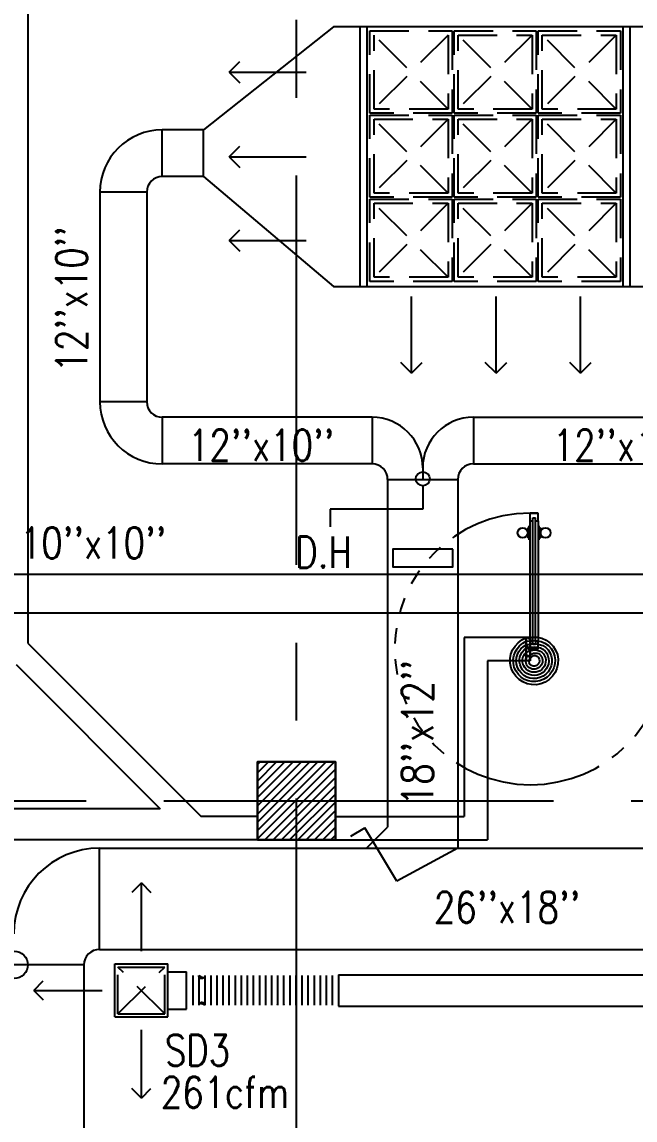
# Model space of a CAD drawing. Extents: x 417866029 to 417866302, y 43498040 to 43498122.
# Drawn here: x 417866056.57 to 417866060.51, y 43498096.26 to 43498103.31 of the extents above; entities that cross this region are included whole.
import ezdxf

# ---------------------------------------------------------------- set-up
doc = ezdxf.new("R2010")
doc.units = 0
doc.header["$MEASUREMENT"] = 0
doc.linetypes.add('CENTERX2', pattern=[4, 2.5, -0.5, 0.5, -0.5])
doc.linetypes.add('HIDDEN', pattern=[0.375, 0.25, -0.125])
doc.layers.get('0').update_dxf_attribs({"linetype": 'CONTINUOUS'})
for name, color, linetype in [('AXES', 11, 'CENTERX2'), ('COL', 7, 'CONTINUOUS'), ('D', 11, 'CONTINUOUS'), ('DOOR', 9, 'CONTINUOUS'), ('DUCT', 6, 'CONTINUOUS'), ('EXDUCT', 10, 'CONTINUOUS'), ('HAT', 11, 'CONTINUOUS'), ('M-AC-FLEX', 7, 'CONTINUOUS'), ('M-EGU.', 2, 'CONTINUOUS'), ('M-TEXT', 2, 'CONTINUOUS'), ('WALL', 9, 'CONTINUOUS')]:
    doc.layers.add(name, color=color, linetype=linetype)
doc.styles.add('AC', font='ROMANS.SHX', dxfattribs={"height": 200})
doc.styles.add('ROMANS', font='ROMANS.shx', dxfattribs={"width": 0.6})

# ---------------------------------------------------------------- blocks, each defined once
blk = doc.blocks.new('D1')
at = {"layer": 'DOOR', "color": 0, "linetype": 'ByBlock'}
for p, q in [((25, 948.6), (75, 948.6)), ((75, 948.6), (25, 948.6)), ((25, 898.6), (25, 948.6)), ((42, 918.6), (58, 918.6)), ((42, 898.6), (42, 918.6)), ((58, 898.6), (58, 918.6)), ((75, 898.6), (75, 948.6)), ((1775, 948.6), (1725, 948.6)), ((1725, 948.6), (1775, 948.6)), ((1725, 898.6), (1725, 948.6)), ((1758, 918.6), (1742, 918.6)), ((1742, 898.6), (1742, 918.6)), ((1758, 898.6), (1758, 918.6)), ((1775, 898.6), (1775, 948.6)), ((17.8, 853.6), (8.8, 853.6)), ((8.8, 853.6), (8.8, 788.8)), ((25, 866.2), (17.8, 866.2)), ((17.8, 776.2), (17.8, 866.2)), ((17.8, 853.6), (17.8, 788.8)), ((25, 898.6), (42, 898.6)), ((58, 898.6), (75, 898.6)), ((75, 866.2), (82.2, 866.2)), ((82.2, 776.2), (82.2, 866.2)), ((82.2, 853.6), (91.2, 853.6)), ((82.2, 853.6), (82.2, 788.8)), ((91.2, 853.6), (91.2, 788.8)), ((1717.8, 853.6), (1708.8, 853.6)), ((1708.8, 853.6), (1708.8, 788.8)), ((1725, 866.2), (1717.8, 866.2)), ((1717.8, 776.2), (1717.8, 866.2)), ((1717.8, 853.6), (1717.8, 788.8)), ((1742, 898.6), (1725, 898.6)), ((1775, 898.6), (1758, 898.6)), ((1775, 866.2), (1782.2, 866.2)), ((1782.2, 776.2), (1782.2, 866.2)), ((1782.2, 853.6), (1791.2, 853.6)), ((1782.2, 853.6), (1782.2, 788.8)), ((1791.2, 853.6), (1791.2, 788.8)), ((17.8, 788.8), (8.8, 788.8)), ((25, 776.2), (17.8, 776.2)), ((75, 776.2), (82.2, 776.2)), ((82.2, 788.8), (91.2, 788.8)), ((1717.8, 788.8), (1708.8, 788.8)), ((1725, 776.2), (1717.8, 776.2)), ((1775, 776.2), (1782.2, 776.2)), ((1782.2, 788.8), (1791.2, 788.8)), ((0, 0), (0, 150)), ((0, 150), (25, 150)), ((25, 150), (25, 0)), ((1800, 150), (1775, 150)), ((1775, 150), (1775, 0)), ((1800, 0), (1800, 150)), ((42, 125), (25, 125)), ((25, 125), (25, 75)), ((75, 75), (25, 75)), ((42, 105), (42, 125)), ((58, 105), (42, 105)), ((75, 125), (58, 125)), ((58, 125), (58, 105)), ((75, 75), (75, 125)), ((1725, 125), (1742, 125)), ((1725, 75), (1725, 125)), ((1725, 75), (1775, 75)), ((1742, 125), (1742, 105)), ((1742, 105), (1758, 105)), ((1758, 125), (1775, 125)), ((1758, 105), (1758, 125)), ((1775, 125), (1775, 75)), ((25, 0), (0, 0)), ((1775, 0), (1800, 0))]:
    blk.add_line(p, q, dxfattribs=at)
at = {"layer": 'DOOR', "linetype": 'ByBlock'}
for p, q in [((25, 125), (25, 898.6)), ((42, 125), (42, 898.6)), ((58, 125), (58, 898.6)), ((75, 898.6), (75, 125)), ((1725, 898.6), (1725, 125)), ((1742, 125), (1742, 898.6)), ((1758, 125), (1758, 898.6)), ((1775, 125), (1775, 898.6))]:
    blk.add_line(p, q, dxfattribs=at)
at = {"layer": 'DOOR', "color": 9, "linetype": 'ByBlock'}
for p, q in [((25, 56.9), (0, 113.7)), ((1775, 56.9), (1800, 113.7)), ((25, 20.1), (0, 40.1)), ((1775, 20.1), (1800, 40.1))]:
    blk.add_line(p, q, dxfattribs=at)
at = {"layer": 'DOOR', "color": 0, "linetype": 'ByBlock'}
for centre in [(-23.5, 821.2), (123.5, 821.2), (1676.5, 821.2), (1823.5, 821.2)]:
    blk.add_circle(centre, 32.4, dxfattribs=at)
at = {"layer": 'DOOR', "linetype": 'HIDDEN', "ltscale": 0.5}
for centre, start, end in [((27.5, 76.1), 359.92935, 90.16435), ((1772.5, 76.1), 89.83565, 180.07065)]:
    blk.add_arc(centre, 872.5, start, end, dxfattribs=at)
at = {"layer": 'DOOR', "color": 9, "linetype": 'ByBlock'}
for centre, radius, start, end in [((50, 0), 154.4, 103.71423, 108.89471), ((1750, 0), 154.4, 71.10529, 76.28577), ((50, 0), 134.4, 100.71998, 111.84015), ((50, 0), 114.4, 102.62257, 115.91616), ((50, 0), 94.4, 105.35656, 121.98181), ((1750, 0), 134.4, 68.15985, 79.28002), ((1750, 0), 114.4, 64.08384, 77.37743), ((1750, 0), 94.4, 58.01819, 74.64344), ((50, 0), 74.4, 109.63413, 132.22357), ((50, 0), 54.4, 117.35758, 156.79262), ((50, 0), 34.4, 136.61069, 180), ((1750, 0), 74.4, 47.77643, 70.36587), ((1750, 0), 54.4, 23.20738, 62.64242), ((1750, 0), 34.4, 0, 43.38931)]:
    blk.add_arc(centre, radius, start, end, dxfattribs=at)
blk = doc.blocks.new('*X79')
at = {"color": 0}
for p, q in [((42139.2, 169895.7), (42633.2, 170389.7)), ((42139.2, 169948.8), (42580.2, 170389.7)), ((42139.2, 170001.8), (42527.2, 170389.7)), ((42139.2, 170054.8), (42474.1, 170389.7)), ((42139.2, 170107.9), (42421.1, 170389.7)), ((42139.2, 170160.9), (42368.1, 170389.7)), ((42139.2, 170213.9), (42315, 170389.7)), ((42139.2, 170267), (42262, 170389.7)), ((42139.2, 170320), (42209, 170389.7)), ((42139.2, 170373), (42155.9, 170389.7)), ((42186.2, 169889.7), (42639.2, 170342.7)), ((42239.3, 169889.7), (42639.2, 170289.7)), ((42292.3, 169889.7), (42639.2, 170236.6)), ((42345.3, 169889.7), (42639.2, 170183.6)), ((42398.4, 169889.7), (42639.2, 170130.6)), ((42451.4, 169889.7), (42639.2, 170077.5)), ((42504.4, 169889.7), (42639.2, 170024.5)), ((42557.5, 169889.7), (42639.2, 169971.5)), ((42610.5, 169889.7), (42639.2, 169918.4))]:
    blk.add_line(p, q, dxfattribs=at)
blk = doc.blocks.new('COL50')
at = {"layer": 'COL'}
blk.add_lwpolyline([(-250, 250), (-250, -250), (250, -250), (250, 250)], close=True, dxfattribs=at)

msp = doc.modelspace()

# ---------------------------------------------------------------- hatches: boundary and pattern name
at = {"layer": 'DUCT'}
h = msp.add_hatch(dxfattribs=at)
h.set_pattern_fill('ANSI37', color=11, scale=0.15, angle=360, style=0)
h.set_pattern_definition([(45, (417866031.645651, 43497974.166682), (-0.0132582521, 0.0132582521), []), (135, (417866031.645651, 43497974.166682), (-0.0132582521, -0.0132582521), [])])
h.paths.add_polyline_path([(417866059.338, 43498099.9232), (417866058.9512, 43498099.9232), (417866058.9512, 43498099.8086), (417866059.338, 43498099.8086)])

# ---------------------------------------------------------------- linework, layer by layer
at = {"layer": 'AXES'}
for p, q in [((417866058.3337, 43498039.8221), (417866058.3337, 43498118.2996)), ((417866029.4822, 43498098.3064), (417866098.5737, 43498098.3064))]:
    msp.add_line(p, q, dxfattribs=at)
at = {"layer": 'D', "linetype": 'HIDDEN'}
for p, q in [((417866059.3062, 43498102.7496), (417866058.8312, 43498103.2247)), ((417866059.3062, 43498103.2247), (417866058.8312, 43498102.7496)), ((417866058.8312, 43498102.7496), (417866058.8312, 43498103.2247)), ((417866059.3062, 43498103.2247), (417866059.3062, 43498102.7496)), ((417866059.3712, 43498103.2247), (417866059.8462, 43498103.2247)), ((417866059.3712, 43498102.7496), (417866059.3712, 43498103.2247)), ((417866059.8462, 43498103.2247), (417866059.3712, 43498102.7496)), ((417866059.8462, 43498102.7496), (417866059.3712, 43498103.2247)), ((417866059.8462, 43498103.2247), (417866059.8462, 43498102.7496)), ((417866059.8848, 43498103.2511), (417866060.4126, 43498103.2511)), ((417866059.8848, 43498102.7232), (417866059.8848, 43498103.2511)), ((417866059.9112, 43498103.2247), (417866060.3862, 43498103.2247)), ((417866060.3862, 43498102.7496), (417866059.9112, 43498103.2247)), ((417866060.3862, 43498103.2247), (417866059.9112, 43498102.7496)), ((417866059.9112, 43498102.7496), (417866059.9112, 43498103.2247)), ((417866060.3862, 43498103.2247), (417866060.3862, 43498102.7496)), ((417866060.4126, 43498103.2511), (417866060.4126, 43498102.7232)), ((417866059.3062, 43498102.7496), (417866058.8312, 43498102.7496)), ((417866059.8462, 43498102.7496), (417866059.3712, 43498102.7496)), ((417866060.4126, 43498102.7232), (417866059.8848, 43498102.7232)), ((417866060.3862, 43498102.7496), (417866059.9112, 43498102.7496)), ((417866058.8312, 43498102.6847), (417866059.3062, 43498102.6847)), ((417866059.3062, 43498102.6847), (417866058.8312, 43498102.2096)), ((417866059.3062, 43498102.2096), (417866058.8312, 43498102.6847)), ((417866058.8312, 43498102.2096), (417866058.8312, 43498102.6847)), ((417866059.3062, 43498102.6847), (417866059.3062, 43498102.2096)), ((417866059.3712, 43498102.6847), (417866059.8462, 43498102.6847)), ((417866059.8462, 43498102.6847), (417866059.3712, 43498102.2096)), ((417866059.8462, 43498102.2096), (417866059.3712, 43498102.6847)), ((417866059.3712, 43498102.2096), (417866059.3712, 43498102.6847)), ((417866059.8462, 43498102.6847), (417866059.8462, 43498102.2096)), ((417866060.3862, 43498102.2096), (417866059.9112, 43498102.6847)), ((417866060.3862, 43498102.6847), (417866059.9112, 43498102.2096)), ((417866059.9112, 43498102.6847), (417866060.3862, 43498102.6847)), ((417866059.9112, 43498102.2096), (417866059.9112, 43498102.6847)), ((417866060.3862, 43498102.6847), (417866060.3862, 43498102.2096)), ((417866059.3062, 43498102.2096), (417866058.8312, 43498102.2096)), ((417866059.8462, 43498102.2096), (417866059.3712, 43498102.2096)), ((417866060.3862, 43498102.2096), (417866059.9112, 43498102.2096)), ((417866059.3062, 43498102.1447), (417866058.8312, 43498101.6696)), ((417866059.3062, 43498101.6696), (417866058.8312, 43498102.1447)), ((417866058.8312, 43498102.1447), (417866059.3062, 43498102.1447)), ((417866058.8312, 43498101.6696), (417866058.8312, 43498102.1447)), ((417866059.3062, 43498102.1447), (417866059.3062, 43498101.6696)), ((417866059.3712, 43498101.6696), (417866059.3712, 43498102.1447)), ((417866059.8462, 43498101.6696), (417866059.3712, 43498102.1447)), ((417866059.8462, 43498102.1447), (417866059.3712, 43498101.6696)), ((417866059.3712, 43498102.1447), (417866059.8462, 43498102.1447)), ((417866059.8462, 43498102.1447), (417866059.8462, 43498101.6696)), ((417866060.3862, 43498101.6696), (417866059.9112, 43498102.1447)), ((417866060.3862, 43498102.1447), (417866059.9112, 43498101.6696)), ((417866059.9112, 43498102.1447), (417866060.3862, 43498102.1447)), ((417866059.9112, 43498101.6696), (417866059.9112, 43498102.1447)), ((417866060.3862, 43498102.1447), (417866060.3862, 43498101.6696)), ((417866059.3062, 43498101.6696), (417866058.8312, 43498101.6696)), ((417866059.8462, 43498101.6696), (417866059.3712, 43498101.6696)), ((417866060.3862, 43498101.6696), (417866059.9112, 43498101.6696))]:
    msp.add_line(p, q, dxfattribs=at)
for points in [[(417866058.8048, 43498103.2511), (417866059.3326, 43498103.2511), (417866059.3326, 43498102.7232), (417866058.8048, 43498102.7232)], [(417866059.3448, 43498103.2511), (417866059.8726, 43498103.2511), (417866059.8726, 43498102.7232), (417866059.3448, 43498102.7232)], [(417866058.8048, 43498102.7111), (417866059.3326, 43498102.7111), (417866059.3326, 43498102.1832), (417866058.8048, 43498102.1832)], [(417866059.3448, 43498102.7111), (417866059.8726, 43498102.7111), (417866059.8726, 43498102.1832), (417866059.3448, 43498102.1832)], [(417866059.8848, 43498102.7111), (417866060.4126, 43498102.7111), (417866060.4126, 43498102.1832), (417866059.8848, 43498102.1832)], [(417866058.8048, 43498102.1711), (417866059.3326, 43498102.1711), (417866059.3326, 43498101.6432), (417866058.8048, 43498101.6432)], [(417866059.3448, 43498102.1711), (417866059.8726, 43498102.1711), (417866059.8726, 43498101.6432), (417866059.3448, 43498101.6432)], [(417866059.8848, 43498102.1711), (417866060.4126, 43498102.1711), (417866060.4126, 43498101.6432), (417866059.8848, 43498101.6432)]]:
    msp.add_lwpolyline(points, close=True, dxfattribs=at)
at = {"layer": 'DOOR', "color": 0, "linetype": 'ByBlock'}
for p, q in [((417866059.8337, 43498099.3565), (417866059.8087, 43498099.3565)), ((417866059.8337, 43498099.2065), (417866059.8337, 43498099.3565))]:
    msp.add_line(p, q, dxfattribs=at)
at = {"layer": 'DOOR', "color": 9, "linetype": 'ByBlock'}
msp.add_arc((417866059.8587, 43498099.3565), 0.0344, 180, 223.38931, dxfattribs=at)
at = {"layer": 'DUCT'}
for p, q in [((417866058.5716, 43498103.2777), (417866057.7358, 43498102.6162)), ((417866057.4718, 43498102.3162), (417866057.4718, 43498102.6162)), ((417866057.7358, 43498102.6162), (417866057.4718, 43498102.6162)), ((417866057.7358, 43498102.3162), (417866057.7358, 43498102.6162)), ((417866057.7358, 43498102.3162), (417866057.4718, 43498102.3162)), ((417866057.3718, 43498102.2162), (417866057.0718, 43498102.2162)), ((417866057.0718, 43498102.2162), (417866057.0718, 43498100.8702)), ((417866057.3718, 43498102.2162), (417866057.3718, 43498100.8702)), ((417866057.3718, 43498100.8702), (417866057.0718, 43498100.8702)), ((417866057.4718, 43498100.7702), (417866057.4718, 43498100.4702)), ((417866058.8186, 43498100.7702), (417866057.4718, 43498100.7702)), ((417866058.8186, 43498100.7702), (417866058.8186, 43498100.4702)), ((417866059.4686, 43498100.7702), (417866059.4686, 43498100.4702)), ((417866059.4686, 43498100.7702), (417866061.6458, 43498100.7702)), ((417866058.8186, 43498100.4702), (417866057.4718, 43498100.4702)), ((417866059.4686, 43498100.4702), (417866061.6458, 43498100.4702)), ((417866059.1436, 43498100.4452), (417866059.1436, 43498100.3702)), ((417866058.9186, 43498100.3702), (417866059.3686, 43498100.3702)), ((417866058.9186, 43498100.3702), (417866058.9186, 43498098.1385)), ((417866059.3686, 43498100.3702), (417866059.3686, 43498098.0025))]:
    msp.add_line(p, q, dxfattribs=at)
at = {"layer": 'DUCT', "linetype": 'Continuous'}
for p, q in [((417866060.6446, 43498103.2777), (417866058.5716, 43498103.2777)), ((417866058.7413, 43498101.6092), (417866058.7413, 43498103.2777)), ((417866058.7865, 43498101.6092), (417866058.7865, 43498103.2777)), ((417866060.4297, 43498101.6092), (417866060.4297, 43498103.2777)), ((417866060.4749, 43498101.6092), (417866060.4749, 43498103.2777)), ((417866058.5716, 43498101.6092), (417866060.6446, 43498101.6092))]:
    msp.add_line(p, q, dxfattribs=at)
at = {"layer": 'DUCT', "color": 2, "linetype": 'ByBlock'}
for p, q in [((417866059.1438, 43498100.3298), (417866059.1438, 43498100.1798)), ((417866059.1438, 43498100.1798), (417866058.5504, 43498100.1798)), ((417866058.5504, 43498100.1798), (417866058.5504, 43498100.0672))]:
    msp.add_line(p, q, dxfattribs=at)
at = {"layer": 'DUCT', "linetype": 'ByBlock'}
for p, q in [((417866058.6813, 43498098.0808), (417866058.7715, 43498098.1328)), ((417866058.9776, 43498097.7915), (417866058.7715, 43498098.1328)), ((417866058.7826, 43498098.0025), (417866058.9186, 43498098.1385)), ((417866057.0692, 43498098.0025), (417866061.6976, 43498098.0025)), ((417866057.0692, 43498097.3525), (417866057.0692, 43498098.0025)), ((417866059.3686, 43498098.0025), (417866058.9776, 43498097.7915)), ((417866057.0692, 43498097.3525), (417866061.6976, 43498097.3525)), ((417866056.9692, 43498097.2525), (417866056.1692, 43498097.2525)), ((417866056.9692, 43498097.2525), (417866056.9692, 43498092.1064)), ((417866058.602, 43498097.189), (417866058.602, 43498096.989)), ((417866058.602, 43498097.189), (417866064.2049, 43498097.189)), ((417866058.602, 43498096.989), (417866064.2049, 43498096.989))]:
    msp.add_line(p, q, dxfattribs=at)
at = {"layer": 'DUCT', "color": 2}
msp.add_lwpolyline([(417866059.338, 43498099.9232), (417866058.9512, 43498099.9232), (417866058.9512, 43498099.8086), (417866059.338, 43498099.8086)], close=True, dxfattribs=at)
at = {"layer": 'DUCT', "linetype": 'ByBlock'}
msp.add_circle((417866059.1438, 43498100.3748), 0.045, dxfattribs=at)
at = {"layer": 'DUCT', "color": 2, "linetype": 'ByBlock'}
msp.add_circle((417866056.5214, 43498097.2536), 0.088, dxfattribs=at)
at = {"layer": 'DUCT'}
for centre, radius, start, end in [((417866057.4718, 43498102.2162), 0.4, 90, 180), ((417866057.4718, 43498102.2162), 0.1, 90, 180), ((417866057.4718, 43498100.8702), 0.4, 180, 270), ((417866057.4718, 43498100.8702), 0.1, 180, 270), ((417866058.8186, 43498100.4452), 0.325, 0, 90), ((417866059.4686, 43498100.4452), 0.325, 90, 180), ((417866058.8186, 43498100.3702), 0.1, 0, 90), ((417866059.4686, 43498100.3702), 0.1, 90, 180)]:
    msp.add_arc(centre, radius, start, end, dxfattribs=at)
at = {"layer": 'DUCT', "linetype": 'ByBlock'}
for centre, radius in [((417866057.0692, 43498097.4525), 0.55), ((417866057.0692, 43498097.2525), 0.1)]:
    msp.add_arc(centre, radius, 90, 180, dxfattribs=at)
at = {"layer": 'EXDUCT', "linetype": 'ByBlock'}
for p, q in [((417866050.515, 43498099.7633), (417866061.2695, 43498099.7633)), ((417866050.515, 43498099.5133), (417866061.2695, 43498099.5133))]:
    msp.add_line(p, q, dxfattribs=at)
at = {"layer": 'M-AC-FLEX', "color": 11}
for p, q in [((417866057.6673, 43498097.1845), (417866057.6673, 43498096.9935)), ((417866057.7056, 43498097.1845), (417866057.7056, 43498096.9935)), ((417866057.7056, 43498097.1845), (417866057.7056, 43498096.9935)), ((417866057.7446, 43498097.1845), (417866057.7446, 43498096.9935)), ((417866057.7446, 43498097.1845), (417866057.7446, 43498096.9935)), ((417866057.783, 43498097.1845), (417866057.783, 43498096.9935)), ((417866057.822, 43498097.1845), (417866057.822, 43498096.9935)), ((417866057.861, 43498097.1845), (417866057.861, 43498096.9935)), ((417866057.9, 43498097.1845), (417866057.9, 43498096.9935)), ((417866057.939, 43498097.1845), (417866057.939, 43498096.9935)), ((417866057.978, 43498097.1845), (417866057.978, 43498096.9935)), ((417866058.017, 43498097.1845), (417866058.017, 43498096.9935)), ((417866058.056, 43498097.1845), (417866058.056, 43498096.9935)), ((417866058.095, 43498097.1845), (417866058.095, 43498096.9935)), ((417866058.134, 43498097.1845), (417866058.134, 43498096.9935)), ((417866058.173, 43498097.1845), (417866058.173, 43498096.9935)), ((417866058.212, 43498097.1845), (417866058.212, 43498096.9935)), ((417866058.251, 43498097.1845), (417866058.251, 43498096.9935)), ((417866058.29, 43498097.1845), (417866058.29, 43498096.9935)), ((417866058.329, 43498097.1845), (417866058.329, 43498096.9935)), ((417866058.368, 43498097.1845), (417866058.368, 43498096.9935)), ((417866058.407, 43498097.1845), (417866058.407, 43498096.9935)), ((417866058.446, 43498097.1845), (417866058.446, 43498096.9935)), ((417866058.485, 43498097.1845), (417866058.485, 43498096.9935)), ((417866058.524, 43498097.1845), (417866058.524, 43498096.9935)), ((417866058.563, 43498097.1845), (417866058.563, 43498096.9935))]:
    msp.add_line(p, q, dxfattribs=at)
at = {"layer": 'M-AC-FLEX'}
for points in [[(417866057.6283, 43498097.1845, 1), (417866057.6673, 43498097.1845, -1.018005), (417866057.7056, 43498097.1845)], [(417866057.9, 43498097.1845, -1), (417866057.861, 43498097.1845, 1), (417866057.822, 43498097.1845, -1), (417866057.783, 43498097.1845, 1.018005), (417866057.7446, 43498097.1845)], [(417866057.861, 43498097.1845, 1), (417866057.9, 43498097.1845, -1), (417866057.939, 43498097.1845)], [(417866057.978, 43498097.1845, -1), (417866057.939, 43498097.1845, 1), (417866057.9, 43498097.1845)], [(417866057.939, 43498097.1845, 1), (417866057.978, 43498097.1845, -1), (417866058.017, 43498097.1845)], [(417866058.056, 43498097.1845, -1), (417866058.017, 43498097.1845, 1), (417866057.978, 43498097.1845)], [(417866058.017, 43498097.1845, 1), (417866058.056, 43498097.1845, -1), (417866058.095, 43498097.1845, 0.000618), (417866058.095, 43498097.1844, 0.000618)], [(417866058.134, 43498097.1845, -1), (417866058.095, 43498097.1845, 1), (417866058.056, 43498097.1845, -0.000618), (417866058.056, 43498097.1844, -0.000618)], [(417866058.095, 43498097.1845, 1), (417866058.134, 43498097.1845, -1), (417866058.173, 43498097.1845)], [(417866058.212, 43498097.1845, -1), (417866058.173, 43498097.1845, 1), (417866058.134, 43498097.1845)], [(417866058.173, 43498097.1845, 1), (417866058.212, 43498097.1845, -1), (417866058.251, 43498097.1845)], [(417866058.2507, 43498097.1811, 1.091277), (417866058.212, 43498097.1845)], [(417866058.2123, 43498097.1811, -1.091277), (417866058.251, 43498097.1845)], [(417866058.29, 43498097.1845, -1), (417866058.251, 43498097.1845, 1), (417866058.212, 43498097.1845)], [(417866058.251, 43498097.1845, 1), (417866058.29, 43498097.1845, -1), (417866058.329, 43498097.1845)], [(417866058.368, 43498097.1845, -1), (417866058.329, 43498097.1845, 1), (417866058.29, 43498097.1845)], [(417866058.329, 43498097.1845, 1), (417866058.368, 43498097.1845, -1), (417866058.407, 43498097.1845, 0.000618), (417866058.407, 43498097.1844, 0.000618)], [(417866058.446, 43498097.1845, -1), (417866058.407, 43498097.1845, 1), (417866058.368, 43498097.1845, -0.000618), (417866058.368, 43498097.1844, -0.000618)], [(417866058.407, 43498097.1845, 1), (417866058.446, 43498097.1845, -1), (417866058.485, 43498097.1845, 0.000618), (417866058.485, 43498097.1844, 0.000618)], [(417866058.407, 43498097.1845, 1), (417866058.446, 43498097.1845)], [(417866058.446, 43498097.1845, -1), (417866058.407, 43498097.1845)], [(417866058.524, 43498097.1845, -1), (417866058.485, 43498097.1845, 1), (417866058.446, 43498097.1845, -0.000618), (417866058.446, 43498097.1844, -0.000618)], [(417866058.485, 43498097.1845, 1), (417866058.524, 43498097.1845, -1), (417866058.563, 43498097.1845)], [(417866058.602, 43498097.1845, -1), (417866058.563, 43498097.1845, 1), (417866058.524, 43498097.1845)], [(417866058.563, 43498097.1845, 1), (417866058.602, 43498097.1845)], [(417866057.6283, 43498096.9935, -1), (417866057.6673, 43498096.9935, 1.018005), (417866057.7056, 43498096.9935)], [(417866057.9, 43498096.9935, 1), (417866057.861, 43498096.9935, -1), (417866057.822, 43498096.9935, 1), (417866057.783, 43498096.9935, -1.018005), (417866057.7446, 43498096.9935)], [(417866057.861, 43498096.9935, -1), (417866057.9, 43498096.9935, 1), (417866057.939, 43498096.9935)], [(417866057.978, 43498096.9935, 1), (417866057.939, 43498096.9935, -1), (417866057.9, 43498096.9935)], [(417866057.939, 43498096.9935, -1), (417866057.978, 43498096.9935, 1), (417866058.017, 43498096.9935)], [(417866058.056, 43498096.9935, 1), (417866058.017, 43498096.9935, -1), (417866057.978, 43498096.9935)], [(417866058.017, 43498096.9935, -1), (417866058.056, 43498096.9935, 1), (417866058.095, 43498096.9935)], [(417866058.134, 43498096.9935, 1), (417866058.095, 43498096.9935, -1), (417866058.056, 43498096.9935)], [(417866058.095, 43498096.9935, -1), (417866058.134, 43498096.9935, 1), (417866058.173, 43498096.9935)], [(417866058.212, 43498096.9935, 1), (417866058.173, 43498096.9935, -1), (417866058.134, 43498096.9935)], [(417866058.173, 43498096.9935, -1), (417866058.212, 43498096.9935, 1), (417866058.251, 43498096.9935)], [(417866058.29, 43498096.9935, 1), (417866058.251, 43498096.9935, -1), (417866058.212, 43498096.9935)], [(417866058.251, 43498096.9935, -1), (417866058.29, 43498096.9935, 1), (417866058.329, 43498096.9935)], [(417866058.368, 43498096.9935, 1), (417866058.329, 43498096.9935, -1), (417866058.29, 43498096.9935)], [(417866058.329, 43498096.9935, -1), (417866058.368, 43498096.9935, 1), (417866058.407, 43498096.9935)], [(417866058.446, 43498096.9935, 1), (417866058.407, 43498096.9935, -1), (417866058.368, 43498096.9935)], [(417866058.407, 43498096.9935, -1), (417866058.446, 43498096.9935)], [(417866058.407, 43498096.9935, -1), (417866058.446, 43498096.9935, 1), (417866058.485, 43498096.9935)], [(417866058.446, 43498096.9935, 1), (417866058.407, 43498096.9935)], [(417866058.524, 43498096.9935, 1), (417866058.485, 43498096.9935, -1), (417866058.446, 43498096.9935)], [(417866058.485, 43498096.9935, -1), (417866058.524, 43498096.9935, 1), (417866058.563, 43498096.9935)], [(417866058.602, 43498096.9935, 1), (417866058.563, 43498096.9935, -1), (417866058.524, 43498096.9935)], [(417866058.563, 43498096.9935, -1), (417866058.602, 43498096.9935)], [(417866058.2104, 43498097.0011, -0.100539), (417866058.212, 43498096.9935, 1), (417866058.251, 43498096.9935)], [(417866058.2525, 43498097.0011, 0.100539), (417866058.251, 43498096.9935, -1), (417866058.212, 43498096.9935)]]:
    msp.add_lwpolyline(points, format="xyb", dxfattribs=at)
for centre, start, end in [((417866057.7251, 43498097.1845), 180, 331.56864), ((417866057.7251, 43498097.1845), 208.43136, 0), ((417866057.7251, 43498096.9935), 28.43137, 180.01777), ((417866057.7251, 43498096.9935), 28.43137, 180.01777), ((417866057.7251, 43498096.9935), 359.98223, 151.56863), ((417866057.7251, 43498096.9935), 359.98223, 151.56863)]:
    msp.add_arc(centre, 0.0195, start, end, dxfattribs=at)
at = {"layer": 'M-EGU.'}
for p, q in [((417866057.9009, 43498102.9869), (417866057.9696, 43498103.0556)), ((417866057.9009, 43498102.9869), (417866057.9696, 43498102.9181)), ((417866057.9009, 43498102.9869), (417866058.3945, 43498102.9869)), ((417866057.9009, 43498102.4428), (417866057.9696, 43498102.5116)), ((417866057.9009, 43498102.4428), (417866057.9696, 43498102.3741)), ((417866057.9009, 43498102.4428), (417866058.3945, 43498102.4428)), ((417866057.7358, 43498102.3162), (417866058.5716, 43498101.6092)), ((417866057.9009, 43498101.9055), (417866057.9696, 43498101.9742)), ((417866057.9009, 43498101.9055), (417866057.9696, 43498101.8367)), ((417866057.9009, 43498101.9055), (417866058.3945, 43498101.9055)), ((417866059.0721, 43498101.0529), (417866059.0721, 43498101.5465)), ((417866059.6142, 43498101.0529), (417866059.6142, 43498101.5465)), ((417866060.1562, 43498101.0529), (417866060.1562, 43498101.5465)), ((417866059.0721, 43498101.0529), (417866059.0034, 43498101.1216)), ((417866059.0721, 43498101.0529), (417866059.1409, 43498101.1216)), ((417866059.6142, 43498101.0529), (417866059.5454, 43498101.1216)), ((417866059.6142, 43498101.0529), (417866059.6829, 43498101.1216)), ((417866060.1562, 43498101.0529), (417866060.0875, 43498101.1216)), ((417866060.1562, 43498101.0529), (417866060.225, 43498101.1216)), ((417866057.3379, 43498097.7802), (417866057.2768, 43498097.7191)), ((417866057.3379, 43498097.3414), (417866057.3379, 43498097.7802)), ((417866057.3379, 43498097.7802), (417866057.399, 43498097.7191)), ((417866057.1675, 43498097.2594), (417866057.5083, 43498097.2594)), ((417866057.1675, 43498096.9186), (417866057.1675, 43498097.2594)), ((417866057.5083, 43498096.9186), (417866057.5083, 43498097.2594)), ((417866056.6467, 43498097.089), (417866056.7078, 43498097.1501)), ((417866057.5083, 43498097.209), (417866057.6283, 43498097.209)), ((417866057.6283, 43498096.969), (417866057.6283, 43498097.209)), ((417866056.6467, 43498097.089), (417866057.0855, 43498097.089)), ((417866056.6467, 43498097.089), (417866056.7078, 43498097.0279)), ((417866057.5083, 43498096.969), (417866057.6283, 43498096.969)), ((417866057.1675, 43498096.9186), (417866057.5083, 43498096.9186)), ((417866057.3379, 43498096.3978), (417866057.3379, 43498096.8366)), ((417866057.3379, 43498096.3978), (417866057.2768, 43498096.4589)), ((417866057.3379, 43498096.3978), (417866057.399, 43498096.4589))]:
    msp.add_line(p, q, dxfattribs=at)
at = {"layer": 'M-EGU.', "linetype": 'HIDDEN'}
for p, q in [((417866057.1875, 43498096.9386), (417866057.4883, 43498097.2394)), ((417866057.4883, 43498096.9386), (417866057.1875, 43498097.2394)), ((417866057.1875, 43498097.2394), (417866057.4883, 43498097.2394)), ((417866057.1875, 43498096.9386), (417866057.1875, 43498097.2394)), ((417866057.4883, 43498096.9386), (417866057.4883, 43498097.2394)), ((417866057.1875, 43498096.9386), (417866057.4883, 43498096.9386))]:
    msp.add_line(p, q, dxfattribs=at)
at = {"layer": 'WALL'}
for p, q in [((417866056.6087, 43498104.2943), (417866056.6087, 43498099.3185)), ((417866059.8087, 43498099.3564), (417866059.4087, 43498099.3564)), ((417866059.4087, 43498099.3564), (417866059.4087, 43498098.5564)), ((417866059.4087, 43498099.3564), (417866059.4087, 43498098.2064)), ((417866059.8087, 43498099.3565), (417866059.8087, 43498099.2065)), ((417866056.6087, 43498099.3185), (417866057.7208, 43498098.2064)), ((417866059.5587, 43498099.2064), (417866059.5587, 43498098.4064)), ((417866059.8087, 43498099.2064), (417866059.5587, 43498099.2064)), ((417866056.5337, 43498099.1814), (417866057.4587, 43498098.2564)), ((417866059.5587, 43498098.4064), (417866059.5587, 43498098.0564)), ((417866057.4587, 43498098.2564), (417866055.6087, 43498098.2564)), ((417866058.0837, 43498098.2064), (417866057.7208, 43498098.2064)), ((417866058.5837, 43498098.2064), (417866059.4087, 43498098.2064)), ((417866058.0837, 43498098.0564), (417866056.1812, 43498098.0564)), ((417866058.5837, 43498098.0564), (417866059.5587, 43498098.0564))]:
    msp.add_line(p, q, dxfattribs=at)
at = {"layer": 'WALL', "linetype": 'ByBlock', "ltscale": 0.3}
msp.add_lwpolyline([(417866058.5837, 43498098.0564), (417866058.0837, 43498098.0564), (417866058.0837, 43498098.5564), (417866058.5837, 43498098.5564)], close=True, dxfattribs=at)

# ---------------------------------------------------------------- block references
at = {"layer": 'COL', "xscale": 0.0009999871253967285, "yscale": 0.001000002026557922, "zscale": 0.001}
msp.add_blockref('COL50', (417866058.3337, 43498098.3064), dxfattribs=at)
at = {"layer": 'DOOR', "color": 0, "linetype": 'ByBlock', "ltscale": 0.3, "xscale": 0.0009999871253967285, "yscale": 0.001000002026557922, "zscale": 0.001}
msp.add_blockref('D1', (417866059.8087, 43498099.2065), dxfattribs=at)
at = {"layer": 'HAT', "xscale": 0.0009999871253967285, "yscale": 0.001000002026557922, "zscale": 0.001}
msp.add_blockref('*X79', (417866015.9445, 43497928.1667), dxfattribs=at)

# ---------------------------------------------------------------- texts
at = {"layer": 'M-TEXT', "style": 'ROMANS', "width": 0.8}
for s, p in [("12''x10''", (417866056.9905, 43498101.0586)), ("18''x12''", (417866059.2101, 43498098.2734))]:
    msp.add_text(s, height=0.2, rotation=90, dxfattribs=at).set_placement(p)
at = {"layer": 'M-TEXT', "width": 0.8}
for s, style, p in [("12''x10''", 'ROMANS', (417866057.6368, 43498100.4908)), ("12''x10''", 'ROMANS', (417866059.9788, 43498100.4908)), ("EAD 10''x10''", 'AC', (417866056.0509, 43498099.8633)), ('D.H', 'AC', (417866058.3258, 43498099.804)), ("26''x18''", 'ROMANS', (417866059.2157, 43498097.523)), ('SD3', 'ROMANS', (417866057.4889, 43498096.605)), ('261cfm', 'ROMANS', (417866057.4632, 43498096.3351))]:
    msp.add_text(s, height=0.2, dxfattribs=dict(at, style=style)).set_placement(p)

doc.saveas('drawing.dxf')
